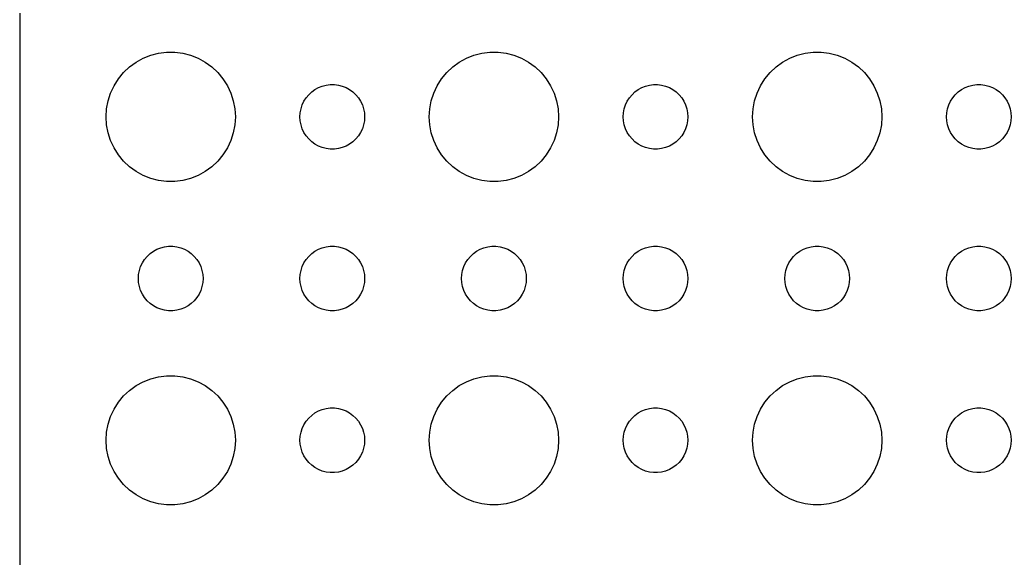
# Model space of a CAD drawing. Header units: metres. Extents: x -104 to 104, y -104 to 104.
# Drawn here: x -104.5 to -58.5, y -27.97 to -3 of the extents above; entities that cross this region are included whole.
import ezdxf

# ---------------------------------------------------------------- set-up
doc = ezdxf.new("R2010")
doc.units = ezdxf.units.M

msp = doc.modelspace()

# ---------------------------------------------------------------- linework, layer by layer
for p, q in [((-104.5, 99.5), (-104.5, -99.5)), ((-98.427, -4.64682), (-98.0621, -4.55313)), ((-98.0621, -4.55313), (-97.6884, -4.50591)), ((-97.6884, -4.50591), (-97.3116, -4.50591)), ((-97.3116, -4.50591), (-96.9379, -4.55313)), ((-96.9379, -4.55313), (-96.573, -4.64682)), ((-83.427, -4.64682), (-83.0621, -4.55313)), ((-83.0621, -4.55313), (-82.6884, -4.50591)), ((-82.6884, -4.50591), (-82.3116, -4.50591)), ((-82.3116, -4.50591), (-81.9379, -4.55313)), ((-81.9379, -4.55313), (-81.573, -4.64682)), ((-68.427, -4.64682), (-68.0621, -4.55313)), ((-68.0621, -4.55313), (-67.6884, -4.50591)), ((-67.6884, -4.50591), (-67.3116, -4.50591)), ((-67.3116, -4.50591), (-66.9379, -4.55313)), ((-66.9379, -4.55313), (-66.573, -4.64682)), ((-99.4123, -5.18845), (-99.1075, -4.96701)), ((-99.1075, -4.96701), (-98.7773, -4.78551)), ((-98.7773, -4.78551), (-98.427, -4.64682)), ((-96.573, -4.64682), (-96.2227, -4.78551)), ((-96.2227, -4.78551), (-95.8925, -4.96701)), ((-95.8925, -4.96701), (-95.5877, -5.18845)), ((-84.4123, -5.18845), (-84.1075, -4.96701)), ((-84.1075, -4.96701), (-83.7773, -4.78551)), ((-83.7773, -4.78551), (-83.427, -4.64682)), ((-81.573, -4.64682), (-81.2227, -4.78551)), ((-81.2227, -4.78551), (-80.8925, -4.96701)), ((-80.8925, -4.96701), (-80.5877, -5.18845)), ((-69.4123, -5.18845), (-69.1075, -4.96701)), ((-69.1075, -4.96701), (-68.7773, -4.78551)), ((-68.7773, -4.78551), (-68.427, -4.64682)), ((-66.573, -4.64682), (-66.2227, -4.78551)), ((-66.2227, -4.78551), (-65.8925, -4.96701)), ((-65.8925, -4.96701), (-65.5877, -5.18845)), ((-99.927, -5.73663), (-99.6869, -5.44635)), ((-99.6869, -5.44635), (-99.4123, -5.18845)), ((-95.5877, -5.18845), (-95.3131, -5.44635)), ((-95.3131, -5.44635), (-95.073, -5.73663)), ((-84.927, -5.73663), (-84.6869, -5.44635)), ((-84.6869, -5.44635), (-84.4123, -5.18845)), ((-80.5877, -5.18845), (-80.3131, -5.44635)), ((-80.3131, -5.44635), (-80.073, -5.73663)), ((-69.927, -5.73663), (-69.6869, -5.44635)), ((-69.6869, -5.44635), (-69.4123, -5.18845)), ((-65.5877, -5.18845), (-65.3131, -5.44635)), ((-65.3131, -5.44635), (-65.073, -5.73663)), ((-100.129, -6.05473), (-99.927, -5.73663)), ((-95.073, -5.73663), (-94.8711, -6.05473)), ((-85.1289, -6.05473), (-84.927, -5.73663)), ((-80.073, -5.73663), (-79.8711, -6.05473)), ((-70.1289, -6.05473), (-69.927, -5.73663)), ((-65.073, -5.73663), (-64.8711, -6.05473)), ((-100.406, -6.75392), (-100.289, -6.39561)), ((-100.289, -6.39561), (-100.129, -6.05473)), ((-94.8711, -6.05473), (-94.7107, -6.39561)), ((-94.7107, -6.39561), (-94.5943, -6.75392)), ((-91.0934, -6.47318), (-90.9561, -6.34422)), ((-90.9561, -6.34422), (-90.8037, -6.23351)), ((-90.8037, -6.23351), (-90.6387, -6.14275)), ((-90.6387, -6.14275), (-90.4635, -6.07341)), ((-90.4635, -6.07341), (-90.2811, -6.02657)), ((-90.2811, -6.02657), (-90.0942, -6.00294)), ((-90.0942, -6.00294), (-89.9058, -6.00294)), ((-89.9058, -6.00294), (-89.7189, -6.02657)), ((-89.7189, -6.02657), (-89.5365, -6.07341)), ((-89.5365, -6.07341), (-89.3613, -6.14275)), ((-89.3613, -6.14275), (-89.1963, -6.23351)), ((-89.1963, -6.23351), (-89.0439, -6.34422)), ((-89.0439, -6.34422), (-88.9065, -6.47318)), ((-85.4057, -6.75392), (-85.2893, -6.39561)), ((-85.2893, -6.39561), (-85.1289, -6.05473)), ((-79.8711, -6.05473), (-79.7107, -6.39561)), ((-79.7107, -6.39561), (-79.5943, -6.75392)), ((-76.0934, -6.47318), (-75.9561, -6.34422)), ((-75.9561, -6.34422), (-75.8037, -6.23351)), ((-75.8037, -6.23351), (-75.6387, -6.14275)), ((-75.6387, -6.14275), (-75.4635, -6.07341)), ((-75.4635, -6.07341), (-75.2811, -6.02657)), ((-75.2811, -6.02657), (-75.0942, -6.00294)), ((-75.0942, -6.00294), (-74.9058, -6.00294)), ((-74.9058, -6.00294), (-74.7189, -6.02657)), ((-74.7189, -6.02657), (-74.5365, -6.07341)), ((-74.5365, -6.07341), (-74.3613, -6.14275)), ((-74.3613, -6.14275), (-74.1963, -6.23351)), ((-74.1963, -6.23351), (-74.0439, -6.34422)), ((-74.0439, -6.34422), (-73.9065, -6.47318)), ((-70.4057, -6.75392), (-70.2893, -6.39561)), ((-70.2893, -6.39561), (-70.1289, -6.05473)), ((-64.8711, -6.05473), (-64.7107, -6.39561)), ((-64.7107, -6.39561), (-64.5943, -6.75392)), ((-61.0934, -6.47318), (-60.9561, -6.34422)), ((-60.9561, -6.34422), (-60.8037, -6.23351)), ((-60.8037, -6.23351), (-60.6387, -6.14275)), ((-60.6387, -6.14275), (-60.4635, -6.07341)), ((-60.4635, -6.07341), (-60.2811, -6.02657)), ((-60.2811, -6.02657), (-60.0942, -6.00294)), ((-60.0942, -6.00294), (-59.9058, -6.00294)), ((-59.9058, -6.00294), (-59.7189, -6.02657)), ((-59.7189, -6.02657), (-59.5365, -6.07341)), ((-59.5365, -6.07341), (-59.3613, -6.14275)), ((-59.3613, -6.14275), (-59.1963, -6.23351)), ((-59.1963, -6.23351), (-59.0439, -6.34422)), ((-59.0439, -6.34422), (-58.9065, -6.47318)), ((-100.476, -7.12399), (-100.406, -6.75392)), ((-94.5943, -6.75392), (-94.5237, -7.12399)), ((-91.3947, -6.9478), (-91.3145, -6.77736)), ((-91.3145, -6.77736), (-91.2135, -6.61832)), ((-91.2135, -6.61832), (-91.0934, -6.47318)), ((-88.9065, -6.47318), (-88.7865, -6.61832)), ((-88.7865, -6.61832), (-88.6855, -6.77736)), ((-88.6855, -6.77736), (-88.6053, -6.9478)), ((-85.4763, -7.12399), (-85.4057, -6.75392)), ((-79.5943, -6.75392), (-79.5237, -7.12399)), ((-76.3947, -6.9478), (-76.3145, -6.77736)), ((-76.3145, -6.77736), (-76.2135, -6.61832)), ((-76.2135, -6.61832), (-76.0934, -6.47318)), ((-73.9065, -6.47318), (-73.7865, -6.61832)), ((-73.7865, -6.61832), (-73.6855, -6.77736)), ((-73.6855, -6.77736), (-73.6053, -6.9478)), ((-70.4763, -7.12399), (-70.4057, -6.75392)), ((-64.5943, -6.75392), (-64.5237, -7.12399)), ((-61.3947, -6.9478), (-61.3145, -6.77736)), ((-61.3145, -6.77736), (-61.2135, -6.61832)), ((-61.2135, -6.61832), (-61.0934, -6.47318)), ((-58.9065, -6.47318), (-58.7865, -6.61832)), ((-58.7865, -6.61832), (-58.6855, -6.77736)), ((-58.6855, -6.77736), (-58.6053, -6.9478)), ((-100.5, -7.5), (-100.476, -7.12399)), ((-94.5237, -7.12399), (-94.5, -7.5)), ((-91.5, -7.5), (-91.4882, -7.312)), ((-91.4882, -7.312), (-91.4529, -7.12695)), ((-91.4529, -7.12695), (-91.3947, -6.9478)), ((-88.6053, -6.9478), (-88.5471, -7.12695)), ((-88.5471, -7.12695), (-88.5118, -7.312)), ((-88.5118, -7.312), (-88.5, -7.5)), ((-85.5, -7.5), (-85.4763, -7.12399)), ((-79.5237, -7.12399), (-79.5, -7.5)), ((-76.5, -7.5), (-76.4882, -7.312)), ((-76.4882, -7.312), (-76.4529, -7.12695)), ((-76.4529, -7.12695), (-76.3947, -6.9478)), ((-73.6053, -6.9478), (-73.5471, -7.12695)), ((-73.5471, -7.12695), (-73.5118, -7.312)), ((-73.5118, -7.312), (-73.5, -7.5)), ((-70.5, -7.5), (-70.4763, -7.12399)), ((-64.5237, -7.12399), (-64.5, -7.5)), ((-61.5, -7.5), (-61.4882, -7.312)), ((-61.4882, -7.312), (-61.4529, -7.12695)), ((-61.4529, -7.12695), (-61.3947, -6.9478)), ((-58.6053, -6.9478), (-58.5471, -7.12695)), ((-58.5471, -7.12695), (-58.5118, -7.312)), ((-58.5118, -7.312), (-58.5, -7.5)), ((-100.476, -7.87599), (-100.5, -7.5)), ((-94.5, -7.5), (-94.5237, -7.87599)), ((-91.4882, -7.68799), (-91.5, -7.5)), ((-91.4529, -7.87303), (-91.4882, -7.68799)), ((-88.5118, -7.68799), (-88.5471, -7.87303)), ((-88.5, -7.5), (-88.5118, -7.68799)), ((-85.4763, -7.87599), (-85.5, -7.5)), ((-79.5, -7.5), (-79.5237, -7.87599)), ((-76.4882, -7.68799), (-76.5, -7.5)), ((-76.4529, -7.87303), (-76.4882, -7.68799)), ((-73.5118, -7.68799), (-73.5471, -7.87303)), ((-73.5, -7.5), (-73.5118, -7.68799)), ((-70.4763, -7.87599), (-70.5, -7.5)), ((-64.5, -7.5), (-64.5237, -7.87599)), ((-61.4882, -7.68799), (-61.5, -7.5)), ((-61.4529, -7.87303), (-61.4882, -7.68799)), ((-58.5118, -7.68799), (-58.5471, -7.87303)), ((-58.5, -7.5), (-58.5118, -7.68799)), ((-100.406, -8.24606), (-100.476, -7.87599)), ((-100.289, -8.60437), (-100.406, -8.24606)), ((-94.5943, -8.24606), (-94.7107, -8.60437)), ((-94.5237, -7.87599), (-94.5943, -8.24606)), ((-91.3947, -8.05219), (-91.4529, -7.87303)), ((-91.3145, -8.22263), (-91.3947, -8.05219)), ((-91.2135, -8.38167), (-91.3145, -8.22263)), ((-88.6855, -8.22263), (-88.7865, -8.38167)), ((-88.6053, -8.05219), (-88.6855, -8.22263)), ((-88.5471, -7.87303), (-88.6053, -8.05219)), ((-85.4057, -8.24606), (-85.4763, -7.87599)), ((-85.2893, -8.60437), (-85.4057, -8.24606)), ((-79.5943, -8.24606), (-79.7107, -8.60437)), ((-79.5237, -7.87599), (-79.5943, -8.24606)), ((-76.3947, -8.05219), (-76.4529, -7.87303)), ((-76.3145, -8.22263), (-76.3947, -8.05219)), ((-76.2135, -8.38167), (-76.3145, -8.22263)), ((-73.6855, -8.22263), (-73.7865, -8.38167)), ((-73.6053, -8.05219), (-73.6855, -8.22263)), ((-73.5471, -7.87303), (-73.6053, -8.05219)), ((-70.4057, -8.24606), (-70.4763, -7.87599)), ((-70.2893, -8.60437), (-70.4057, -8.24606)), ((-64.5943, -8.24606), (-64.7107, -8.60437)), ((-64.5237, -7.87599), (-64.5943, -8.24606)), ((-61.3947, -8.05219), (-61.4529, -7.87303)), ((-61.3145, -8.22263), (-61.3947, -8.05219)), ((-61.2135, -8.38167), (-61.3145, -8.22263)), ((-58.6855, -8.22263), (-58.7865, -8.38167)), ((-58.6053, -8.05219), (-58.6855, -8.22263)), ((-58.5471, -7.87303), (-58.6053, -8.05219)), ((-100.129, -8.94525), (-100.289, -8.60437)), ((-94.7107, -8.60437), (-94.8711, -8.94525)), ((-91.0934, -8.52681), (-91.2135, -8.38167)), ((-90.9561, -8.65576), (-91.0934, -8.52681)), ((-90.8037, -8.76648), (-90.9561, -8.65576)), ((-89.0439, -8.65576), (-89.1963, -8.76648)), ((-88.9065, -8.52681), (-89.0439, -8.65576)), ((-88.7865, -8.38167), (-88.9065, -8.52681)), ((-85.1289, -8.94525), (-85.2893, -8.60437)), ((-79.7107, -8.60437), (-79.8711, -8.94525)), ((-76.0934, -8.52681), (-76.2135, -8.38167)), ((-75.9561, -8.65576), (-76.0934, -8.52681)), ((-75.8037, -8.76648), (-75.9561, -8.65576)), ((-74.0439, -8.65576), (-74.1963, -8.76648)), ((-73.9065, -8.52681), (-74.0439, -8.65576)), ((-73.7865, -8.38167), (-73.9065, -8.52681)), ((-70.1289, -8.94525), (-70.2893, -8.60437)), ((-64.7107, -8.60437), (-64.8711, -8.94525)), ((-61.0934, -8.52681), (-61.2135, -8.38167)), ((-60.9561, -8.65576), (-61.0934, -8.52681)), ((-60.8037, -8.76648), (-60.9561, -8.65576)), ((-59.0439, -8.65576), (-59.1963, -8.76648)), ((-58.9065, -8.52681), (-59.0439, -8.65576)), ((-58.7865, -8.38167), (-58.9065, -8.52681)), ((-99.927, -9.26335), (-100.129, -8.94525)), ((-94.8711, -8.94525), (-95.073, -9.26335)), ((-90.6387, -8.85724), (-90.8037, -8.76648)), ((-90.4635, -8.92657), (-90.6387, -8.85724)), ((-90.2811, -8.97342), (-90.4635, -8.92657)), ((-90.0942, -8.99704), (-90.2811, -8.97342)), ((-89.9058, -8.99704), (-90.0942, -8.99704)), ((-89.7189, -8.97342), (-89.9058, -8.99704)), ((-89.5365, -8.92657), (-89.7189, -8.97342)), ((-89.3613, -8.85724), (-89.5365, -8.92657)), ((-89.1963, -8.76648), (-89.3613, -8.85724)), ((-84.927, -9.26335), (-85.1289, -8.94525)), ((-79.8711, -8.94525), (-80.073, -9.26335)), ((-75.6387, -8.85724), (-75.8037, -8.76648)), ((-75.4635, -8.92657), (-75.6387, -8.85724)), ((-75.2811, -8.97342), (-75.4635, -8.92657)), ((-75.0942, -8.99704), (-75.2811, -8.97342)), ((-74.9058, -8.99704), (-75.0942, -8.99704)), ((-74.7189, -8.97342), (-74.9058, -8.99704)), ((-74.5365, -8.92657), (-74.7189, -8.97342)), ((-74.3613, -8.85724), (-74.5365, -8.92657)), ((-74.1963, -8.76648), (-74.3613, -8.85724)), ((-69.927, -9.26335), (-70.1289, -8.94525)), ((-64.8711, -8.94525), (-65.073, -9.26335)), ((-60.6387, -8.85724), (-60.8037, -8.76648)), ((-60.4635, -8.92657), (-60.6387, -8.85724)), ((-60.2811, -8.97342), (-60.4635, -8.92657)), ((-60.0942, -8.99704), (-60.2811, -8.97342)), ((-59.9058, -8.99704), (-60.0942, -8.99704)), ((-59.7189, -8.97342), (-59.9058, -8.99704)), ((-59.5365, -8.92657), (-59.7189, -8.97342)), ((-59.3613, -8.85724), (-59.5365, -8.92657)), ((-59.1963, -8.76648), (-59.3613, -8.85724)), ((-99.6869, -9.55363), (-99.927, -9.26335)), ((-99.4123, -9.81154), (-99.6869, -9.55363)), ((-95.3131, -9.55363), (-95.5877, -9.81154)), ((-95.073, -9.26335), (-95.3131, -9.55363)), ((-84.6869, -9.55363), (-84.927, -9.26335)), ((-84.4123, -9.81154), (-84.6869, -9.55363)), ((-80.3131, -9.55363), (-80.5877, -9.81154)), ((-80.073, -9.26335), (-80.3131, -9.55363)), ((-69.6869, -9.55363), (-69.927, -9.26335)), ((-69.4123, -9.81154), (-69.6869, -9.55363)), ((-65.3131, -9.55363), (-65.5877, -9.81154)), ((-65.073, -9.26335), (-65.3131, -9.55363)), ((-99.1075, -10.033), (-99.4123, -9.81154)), ((-98.7773, -10.2145), (-99.1075, -10.033)), ((-95.8925, -10.033), (-96.2227, -10.2145)), ((-95.5877, -9.81154), (-95.8925, -10.033)), ((-84.1075, -10.033), (-84.4123, -9.81154)), ((-83.7773, -10.2145), (-84.1075, -10.033)), ((-80.8925, -10.033), (-81.2227, -10.2145)), ((-80.5877, -9.81154), (-80.8925, -10.033)), ((-69.1075, -10.033), (-69.4123, -9.81154)), ((-68.7773, -10.2145), (-69.1075, -10.033)), ((-65.8925, -10.033), (-66.2227, -10.2145)), ((-65.5877, -9.81154), (-65.8925, -10.033)), ((-98.427, -10.3532), (-98.7773, -10.2145)), ((-98.0621, -10.4469), (-98.427, -10.3532)), ((-97.6884, -10.4941), (-98.0621, -10.4469)), ((-97.3116, -10.4941), (-97.6884, -10.4941)), ((-96.9379, -10.4469), (-97.3116, -10.4941)), ((-96.573, -10.3532), (-96.9379, -10.4469)), ((-96.2227, -10.2145), (-96.573, -10.3532)), ((-83.427, -10.3532), (-83.7773, -10.2145)), ((-83.0621, -10.4469), (-83.427, -10.3532)), ((-82.6884, -10.4941), (-83.0621, -10.4469)), ((-82.3116, -10.4941), (-82.6884, -10.4941)), ((-81.9379, -10.4469), (-82.3116, -10.4941)), ((-81.573, -10.3532), (-81.9379, -10.4469)), ((-81.2227, -10.2145), (-81.573, -10.3532)), ((-68.427, -10.3532), (-68.7773, -10.2145)), ((-68.0621, -10.4469), (-68.427, -10.3532)), ((-67.6884, -10.4941), (-68.0621, -10.4469)), ((-67.3116, -10.4941), (-67.6884, -10.4941)), ((-66.9379, -10.4469), (-67.3116, -10.4941)), ((-66.573, -10.3532), (-66.9379, -10.4469)), ((-66.2227, -10.2145), (-66.573, -10.3532)), ((-98.4561, -13.8442), (-98.3037, -13.7335)), ((-98.3037, -13.7335), (-98.1387, -13.6427)), ((-98.1387, -13.6427), (-97.9635, -13.5734)), ((-97.9635, -13.5734), (-97.7811, -13.5266)), ((-97.7811, -13.5266), (-97.5942, -13.5029)), ((-97.5942, -13.5029), (-97.4058, -13.5029)), ((-97.4058, -13.5029), (-97.2189, -13.5266)), ((-97.2189, -13.5266), (-97.0365, -13.5734)), ((-97.0365, -13.5734), (-96.8613, -13.6427)), ((-96.8613, -13.6427), (-96.6963, -13.7335)), ((-96.6963, -13.7335), (-96.5439, -13.8442)), ((-90.9561, -13.8442), (-90.8037, -13.7335)), ((-90.8037, -13.7335), (-90.6387, -13.6427)), ((-90.6387, -13.6427), (-90.4635, -13.5734)), ((-90.4635, -13.5734), (-90.2811, -13.5266)), ((-90.2811, -13.5266), (-90.0942, -13.5029)), ((-90.0942, -13.5029), (-89.9058, -13.5029)), ((-89.9058, -13.5029), (-89.7189, -13.5266)), ((-89.7189, -13.5266), (-89.5365, -13.5734)), ((-89.5365, -13.5734), (-89.3613, -13.6427)), ((-89.3613, -13.6427), (-89.1963, -13.7335)), ((-89.1963, -13.7335), (-89.0439, -13.8442)), ((-83.4561, -13.8442), (-83.3037, -13.7335)), ((-83.3037, -13.7335), (-83.1387, -13.6427)), ((-83.1387, -13.6427), (-82.9635, -13.5734)), ((-82.9635, -13.5734), (-82.7811, -13.5266)), ((-82.7811, -13.5266), (-82.5942, -13.5029)), ((-82.5942, -13.5029), (-82.4058, -13.5029)), ((-82.4058, -13.5029), (-82.2189, -13.5266)), ((-82.2189, -13.5266), (-82.0365, -13.5734)), ((-82.0365, -13.5734), (-81.8613, -13.6427)), ((-81.8613, -13.6427), (-81.6963, -13.7335)), ((-81.6963, -13.7335), (-81.5439, -13.8442)), ((-75.9561, -13.8442), (-75.8037, -13.7335)), ((-75.8037, -13.7335), (-75.6387, -13.6427)), ((-75.6387, -13.6427), (-75.4635, -13.5734)), ((-75.4635, -13.5734), (-75.2811, -13.5266)), ((-75.2811, -13.5266), (-75.0942, -13.5029)), ((-75.0942, -13.5029), (-74.9058, -13.5029)), ((-74.9058, -13.5029), (-74.7189, -13.5266)), ((-74.7189, -13.5266), (-74.5365, -13.5734)), ((-74.5365, -13.5734), (-74.3613, -13.6427)), ((-74.3613, -13.6427), (-74.1963, -13.7335)), ((-74.1963, -13.7335), (-74.0439, -13.8442)), ((-68.4561, -13.8442), (-68.3037, -13.7335)), ((-68.3037, -13.7335), (-68.1387, -13.6427)), ((-68.1387, -13.6427), (-67.9635, -13.5734)), ((-67.9635, -13.5734), (-67.7811, -13.5266)), ((-67.7811, -13.5266), (-67.5942, -13.5029)), ((-67.5942, -13.5029), (-67.4058, -13.5029)), ((-67.4058, -13.5029), (-67.2189, -13.5266)), ((-67.2189, -13.5266), (-67.0365, -13.5734)), ((-67.0365, -13.5734), (-66.8613, -13.6427)), ((-66.8613, -13.6427), (-66.6963, -13.7335)), ((-66.6963, -13.7335), (-66.5439, -13.8442)), ((-60.9561, -13.8442), (-60.8037, -13.7335)), ((-60.8037, -13.7335), (-60.6387, -13.6427)), ((-60.6387, -13.6427), (-60.4635, -13.5734)), ((-60.4635, -13.5734), (-60.2811, -13.5266)), ((-60.2811, -13.5266), (-60.0942, -13.5029)), ((-60.0942, -13.5029), (-59.9058, -13.5029)), ((-59.9058, -13.5029), (-59.7189, -13.5266)), ((-59.7189, -13.5266), (-59.5365, -13.5734)), ((-59.5365, -13.5734), (-59.3613, -13.6427)), ((-59.3613, -13.6427), (-59.1963, -13.7335)), ((-59.1963, -13.7335), (-59.0439, -13.8442)), ((-98.8145, -14.2774), (-98.7135, -14.1183)), ((-98.7135, -14.1183), (-98.5934, -13.9732)), ((-98.5934, -13.9732), (-98.4561, -13.8442)), ((-96.5439, -13.8442), (-96.4065, -13.9732)), ((-96.4065, -13.9732), (-96.2865, -14.1183)), ((-96.2865, -14.1183), (-96.1855, -14.2774)), ((-91.3145, -14.2774), (-91.2135, -14.1183)), ((-91.2135, -14.1183), (-91.0934, -13.9732)), ((-91.0934, -13.9732), (-90.9561, -13.8442)), ((-89.0439, -13.8442), (-88.9065, -13.9732)), ((-88.9065, -13.9732), (-88.7865, -14.1183)), ((-88.7865, -14.1183), (-88.6855, -14.2774)), ((-83.8145, -14.2774), (-83.7135, -14.1183)), ((-83.7135, -14.1183), (-83.5934, -13.9732)), ((-83.5934, -13.9732), (-83.4561, -13.8442)), ((-81.5439, -13.8442), (-81.4065, -13.9732)), ((-81.4065, -13.9732), (-81.2865, -14.1183)), ((-81.2865, -14.1183), (-81.1855, -14.2774)), ((-76.3145, -14.2774), (-76.2135, -14.1183)), ((-76.2135, -14.1183), (-76.0934, -13.9732)), ((-76.0934, -13.9732), (-75.9561, -13.8442)), ((-74.0439, -13.8442), (-73.9065, -13.9732)), ((-73.9065, -13.9732), (-73.7865, -14.1183)), ((-73.7865, -14.1183), (-73.6855, -14.2774)), ((-68.8145, -14.2774), (-68.7135, -14.1183)), ((-68.7135, -14.1183), (-68.5934, -13.9732)), ((-68.5934, -13.9732), (-68.4561, -13.8442)), ((-66.5439, -13.8442), (-66.4065, -13.9732)), ((-66.4065, -13.9732), (-66.2865, -14.1183)), ((-66.2865, -14.1183), (-66.1855, -14.2774)), ((-61.3145, -14.2774), (-61.2135, -14.1183)), ((-61.2135, -14.1183), (-61.0934, -13.9732)), ((-61.0934, -13.9732), (-60.9561, -13.8442)), ((-59.0439, -13.8442), (-58.9065, -13.9732)), ((-58.9065, -13.9732), (-58.7865, -14.1183)), ((-58.7865, -14.1183), (-58.6855, -14.2774)), ((-98.9882, -14.812), (-98.9529, -14.627)), ((-98.9529, -14.627), (-98.8947, -14.4478)), ((-98.8947, -14.4478), (-98.8145, -14.2774)), ((-96.1855, -14.2774), (-96.1053, -14.4478)), ((-96.1053, -14.4478), (-96.0471, -14.627)), ((-96.0471, -14.627), (-96.0118, -14.812)), ((-91.4882, -14.812), (-91.4529, -14.627)), ((-91.4529, -14.627), (-91.3947, -14.4478)), ((-91.3947, -14.4478), (-91.3145, -14.2774)), ((-88.6855, -14.2774), (-88.6053, -14.4478)), ((-88.6053, -14.4478), (-88.5471, -14.627)), ((-88.5471, -14.627), (-88.5118, -14.812)), ((-83.9882, -14.812), (-83.9529, -14.627)), ((-83.9529, -14.627), (-83.8947, -14.4478)), ((-83.8947, -14.4478), (-83.8145, -14.2774)), ((-81.1855, -14.2774), (-81.1053, -14.4478)), ((-81.1053, -14.4478), (-81.0471, -14.627)), ((-81.0471, -14.627), (-81.0118, -14.812)), ((-76.4882, -14.812), (-76.4529, -14.627)), ((-76.4529, -14.627), (-76.3947, -14.4478)), ((-76.3947, -14.4478), (-76.3145, -14.2774)), ((-73.6855, -14.2774), (-73.6053, -14.4478)), ((-73.6053, -14.4478), (-73.5471, -14.627)), ((-73.5471, -14.627), (-73.5118, -14.812)), ((-68.9882, -14.812), (-68.9529, -14.627)), ((-68.9529, -14.627), (-68.8947, -14.4478)), ((-68.8947, -14.4478), (-68.8145, -14.2774)), ((-66.1855, -14.2774), (-66.1053, -14.4478)), ((-66.1053, -14.4478), (-66.0471, -14.627)), ((-66.0471, -14.627), (-66.0118, -14.812)), ((-61.4882, -14.812), (-61.4529, -14.627)), ((-61.4529, -14.627), (-61.3947, -14.4478)), ((-61.3947, -14.4478), (-61.3145, -14.2774)), ((-58.6855, -14.2774), (-58.6053, -14.4478)), ((-58.6053, -14.4478), (-58.5471, -14.627)), ((-58.5471, -14.627), (-58.5118, -14.812)), ((-99, -15), (-98.9882, -14.812)), ((-98.9882, -15.188), (-99, -15)), ((-96.0118, -14.812), (-96, -15)), ((-96, -15), (-96.0118, -15.188)), ((-91.5, -15), (-91.4882, -14.812)), ((-91.4882, -15.188), (-91.5, -15)), ((-88.5118, -14.812), (-88.5, -15)), ((-88.5, -15), (-88.5118, -15.188)), ((-84, -15), (-83.9882, -14.812)), ((-83.9882, -15.188), (-84, -15)), ((-81.0118, -14.812), (-81, -15)), ((-81, -15), (-81.0118, -15.188)), ((-76.5, -15), (-76.4882, -14.812)), ((-76.4882, -15.188), (-76.5, -15)), ((-73.5118, -14.812), (-73.5, -15)), ((-73.5, -15), (-73.5118, -15.188)), ((-69, -15), (-68.9882, -14.812)), ((-68.9882, -15.188), (-69, -15)), ((-66.0118, -14.812), (-66, -15)), ((-66, -15), (-66.0118, -15.188)), ((-61.5, -15), (-61.4882, -14.812)), ((-61.4882, -15.188), (-61.5, -15)), ((-58.5118, -14.812), (-58.5, -15)), ((-58.5, -15), (-58.5118, -15.188)), ((-98.9529, -15.373), (-98.9882, -15.188)), ((-98.8947, -15.5522), (-98.9529, -15.373)), ((-98.8145, -15.7226), (-98.8947, -15.5522)), ((-96.1053, -15.5522), (-96.1855, -15.7226)), ((-96.0471, -15.373), (-96.1053, -15.5522)), ((-96.0118, -15.188), (-96.0471, -15.373)), ((-91.4529, -15.373), (-91.4882, -15.188)), ((-91.3947, -15.5522), (-91.4529, -15.373)), ((-91.3145, -15.7226), (-91.3947, -15.5522)), ((-88.6053, -15.5522), (-88.6855, -15.7226)), ((-88.5471, -15.373), (-88.6053, -15.5522)), ((-88.5118, -15.188), (-88.5471, -15.373)), ((-83.9529, -15.373), (-83.9882, -15.188)), ((-83.8947, -15.5522), (-83.9529, -15.373)), ((-83.8145, -15.7226), (-83.8947, -15.5522)), ((-81.1053, -15.5522), (-81.1855, -15.7226)), ((-81.0471, -15.373), (-81.1053, -15.5522)), ((-81.0118, -15.188), (-81.0471, -15.373)), ((-76.4529, -15.373), (-76.4882, -15.188)), ((-76.3947, -15.5522), (-76.4529, -15.373)), ((-76.3145, -15.7226), (-76.3947, -15.5522)), ((-73.6053, -15.5522), (-73.6855, -15.7226)), ((-73.5471, -15.373), (-73.6053, -15.5522)), ((-73.5118, -15.188), (-73.5471, -15.373)), ((-68.9529, -15.373), (-68.9882, -15.188)), ((-68.8947, -15.5522), (-68.9529, -15.373)), ((-68.8145, -15.7226), (-68.8947, -15.5522)), ((-66.1053, -15.5522), (-66.1855, -15.7226)), ((-66.0471, -15.373), (-66.1053, -15.5522)), ((-66.0118, -15.188), (-66.0471, -15.373)), ((-61.4529, -15.373), (-61.4882, -15.188)), ((-61.3947, -15.5522), (-61.4529, -15.373)), ((-61.3145, -15.7226), (-61.3947, -15.5522)), ((-58.6053, -15.5522), (-58.6855, -15.7226)), ((-58.5471, -15.373), (-58.6053, -15.5522)), ((-58.5118, -15.188), (-58.5471, -15.373)), ((-98.7135, -15.8817), (-98.8145, -15.7226)), ((-98.5934, -16.0268), (-98.7135, -15.8817)), ((-98.4561, -16.1558), (-98.5934, -16.0268)), ((-96.4065, -16.0268), (-96.5439, -16.1558)), ((-96.2865, -15.8817), (-96.4065, -16.0268)), ((-96.1855, -15.7226), (-96.2865, -15.8817)), ((-91.2135, -15.8817), (-91.3145, -15.7226)), ((-91.0934, -16.0268), (-91.2135, -15.8817)), ((-90.9561, -16.1558), (-91.0934, -16.0268)), ((-88.9065, -16.0268), (-89.0439, -16.1558)), ((-88.7865, -15.8817), (-88.9065, -16.0268)), ((-88.6855, -15.7226), (-88.7865, -15.8817)), ((-83.7135, -15.8817), (-83.8145, -15.7226)), ((-83.5934, -16.0268), (-83.7135, -15.8817)), ((-83.4561, -16.1558), (-83.5934, -16.0268)), ((-81.4065, -16.0268), (-81.5439, -16.1558)), ((-81.2865, -15.8817), (-81.4065, -16.0268)), ((-81.1855, -15.7226), (-81.2865, -15.8817)), ((-76.2135, -15.8817), (-76.3145, -15.7226)), ((-76.0934, -16.0268), (-76.2135, -15.8817)), ((-75.9561, -16.1558), (-76.0934, -16.0268)), ((-73.9065, -16.0268), (-74.0439, -16.1558)), ((-73.7865, -15.8817), (-73.9065, -16.0268)), ((-73.6855, -15.7226), (-73.7865, -15.8817)), ((-68.7135, -15.8817), (-68.8145, -15.7226)), ((-68.5934, -16.0268), (-68.7135, -15.8817)), ((-68.4561, -16.1558), (-68.5934, -16.0268)), ((-66.4065, -16.0268), (-66.5439, -16.1558)), ((-66.2865, -15.8817), (-66.4065, -16.0268)), ((-66.1855, -15.7226), (-66.2865, -15.8817)), ((-61.2135, -15.8817), (-61.3145, -15.7226)), ((-61.0934, -16.0268), (-61.2135, -15.8817)), ((-60.9561, -16.1558), (-61.0934, -16.0268)), ((-58.9065, -16.0268), (-59.0439, -16.1558)), ((-58.7865, -15.8817), (-58.9065, -16.0268)), ((-58.6855, -15.7226), (-58.7865, -15.8817)), ((-98.3037, -16.2665), (-98.4561, -16.1558)), ((-98.1387, -16.3572), (-98.3037, -16.2665)), ((-97.9635, -16.4266), (-98.1387, -16.3572)), ((-97.7811, -16.4734), (-97.9635, -16.4266)), ((-97.5942, -16.497), (-97.7811, -16.4734)), ((-97.4058, -16.497), (-97.5942, -16.497)), ((-97.2189, -16.4734), (-97.4058, -16.497)), ((-97.0365, -16.4266), (-97.2189, -16.4734)), ((-96.8613, -16.3572), (-97.0365, -16.4266)), ((-96.6963, -16.2665), (-96.8613, -16.3572)), ((-96.5439, -16.1558), (-96.6963, -16.2665)), ((-90.8037, -16.2665), (-90.9561, -16.1558)), ((-90.6387, -16.3572), (-90.8037, -16.2665)), ((-90.4635, -16.4266), (-90.6387, -16.3572)), ((-90.2811, -16.4734), (-90.4635, -16.4266)), ((-90.0942, -16.497), (-90.2811, -16.4734)), ((-89.9058, -16.497), (-90.0942, -16.497)), ((-89.7189, -16.4734), (-89.9058, -16.497)), ((-89.5365, -16.4266), (-89.7189, -16.4734)), ((-89.3613, -16.3572), (-89.5365, -16.4266)), ((-89.1963, -16.2665), (-89.3613, -16.3572)), ((-89.0439, -16.1558), (-89.1963, -16.2665)), ((-83.3037, -16.2665), (-83.4561, -16.1558)), ((-83.1387, -16.3572), (-83.3037, -16.2665)), ((-82.9635, -16.4266), (-83.1387, -16.3572)), ((-82.7811, -16.4734), (-82.9635, -16.4266)), ((-82.5942, -16.497), (-82.7811, -16.4734)), ((-82.4058, -16.497), (-82.5942, -16.497)), ((-82.2189, -16.4734), (-82.4058, -16.497)), ((-82.0365, -16.4266), (-82.2189, -16.4734)), ((-81.8613, -16.3572), (-82.0365, -16.4266)), ((-81.6963, -16.2665), (-81.8613, -16.3572)), ((-81.5439, -16.1558), (-81.6963, -16.2665)), ((-75.8037, -16.2665), (-75.9561, -16.1558)), ((-75.6387, -16.3572), (-75.8037, -16.2665)), ((-75.4635, -16.4266), (-75.6387, -16.3572)), ((-75.2811, -16.4734), (-75.4635, -16.4266)), ((-75.0942, -16.497), (-75.2811, -16.4734)), ((-74.9058, -16.497), (-75.0942, -16.497)), ((-74.7189, -16.4734), (-74.9058, -16.497)), ((-74.5365, -16.4266), (-74.7189, -16.4734)), ((-74.3613, -16.3572), (-74.5365, -16.4266)), ((-74.1963, -16.2665), (-74.3613, -16.3572)), ((-74.0439, -16.1558), (-74.1963, -16.2665)), ((-68.3037, -16.2665), (-68.4561, -16.1558)), ((-68.1387, -16.3572), (-68.3037, -16.2665)), ((-67.9635, -16.4266), (-68.1387, -16.3572)), ((-67.7811, -16.4734), (-67.9635, -16.4266)), ((-67.5942, -16.497), (-67.7811, -16.4734)), ((-67.4058, -16.497), (-67.5942, -16.497)), ((-67.2189, -16.4734), (-67.4058, -16.497)), ((-67.0365, -16.4266), (-67.2189, -16.4734)), ((-66.8613, -16.3572), (-67.0365, -16.4266)), ((-66.6963, -16.2665), (-66.8613, -16.3572)), ((-66.5439, -16.1558), (-66.6963, -16.2665)), ((-60.8037, -16.2665), (-60.9561, -16.1558)), ((-60.6387, -16.3572), (-60.8037, -16.2665)), ((-60.4635, -16.4266), (-60.6387, -16.3572)), ((-60.2811, -16.4734), (-60.4635, -16.4266)), ((-60.0942, -16.497), (-60.2811, -16.4734)), ((-59.9058, -16.497), (-60.0942, -16.497)), ((-59.7189, -16.4734), (-59.9058, -16.497)), ((-59.5365, -16.4266), (-59.7189, -16.4734)), ((-59.3613, -16.3572), (-59.5365, -16.4266)), ((-59.1963, -16.2665), (-59.3613, -16.3572)), ((-59.0439, -16.1558), (-59.1963, -16.2665)), ((-98.7773, -19.7855), (-98.427, -19.6468)), ((-98.427, -19.6468), (-98.0621, -19.5531)), ((-98.0621, -19.5531), (-97.6884, -19.5059)), ((-97.6884, -19.5059), (-97.3116, -19.5059)), ((-97.3116, -19.5059), (-96.9379, -19.5531)), ((-96.9379, -19.5531), (-96.573, -19.6468)), ((-96.573, -19.6468), (-96.2227, -19.7855)), ((-83.7773, -19.7855), (-83.427, -19.6468)), ((-83.427, -19.6468), (-83.0621, -19.5531)), ((-83.0621, -19.5531), (-82.6884, -19.5059)), ((-82.6884, -19.5059), (-82.3116, -19.5059)), ((-82.3116, -19.5059), (-81.9379, -19.5531)), ((-81.9379, -19.5531), (-81.573, -19.6468)), ((-81.573, -19.6468), (-81.2227, -19.7855)), ((-68.7773, -19.7855), (-68.427, -19.6468)), ((-68.427, -19.6468), (-68.0621, -19.5531)), ((-68.0621, -19.5531), (-67.6884, -19.5059)), ((-67.6884, -19.5059), (-67.3116, -19.5059)), ((-67.3116, -19.5059), (-66.9379, -19.5531)), ((-66.9379, -19.5531), (-66.573, -19.6468)), ((-66.573, -19.6468), (-66.2227, -19.7855)), ((-99.6869, -20.4464), (-99.4123, -20.1884)), ((-99.4123, -20.1884), (-99.1075, -19.967)), ((-99.1075, -19.967), (-98.7773, -19.7855)), ((-96.2227, -19.7855), (-95.8925, -19.967)), ((-95.8925, -19.967), (-95.5877, -20.1884)), ((-95.5877, -20.1884), (-95.3131, -20.4464)), ((-84.6869, -20.4464), (-84.4123, -20.1884)), ((-84.4123, -20.1884), (-84.1075, -19.967)), ((-84.1075, -19.967), (-83.7773, -19.7855)), ((-81.2227, -19.7855), (-80.8925, -19.967)), ((-80.8925, -19.967), (-80.5877, -20.1884)), ((-80.5877, -20.1884), (-80.3131, -20.4464)), ((-69.6869, -20.4464), (-69.4123, -20.1884)), ((-69.4123, -20.1884), (-69.1075, -19.967)), ((-69.1075, -19.967), (-68.7773, -19.7855)), ((-66.2227, -19.7855), (-65.8925, -19.967)), ((-65.8925, -19.967), (-65.5877, -20.1884)), ((-65.5877, -20.1884), (-65.3131, -20.4464)), ((-99.927, -20.7366), (-99.6869, -20.4464)), ((-95.3131, -20.4464), (-95.073, -20.7366)), ((-84.927, -20.7366), (-84.6869, -20.4464)), ((-80.3131, -20.4464), (-80.073, -20.7366)), ((-69.927, -20.7366), (-69.6869, -20.4464)), ((-65.3131, -20.4464), (-65.073, -20.7366)), ((-100.289, -21.3956), (-100.129, -21.0547)), ((-100.129, -21.0547), (-99.927, -20.7366)), ((-95.073, -20.7366), (-94.8711, -21.0547)), ((-94.8711, -21.0547), (-94.7107, -21.3956)), ((-90.8037, -21.2335), (-90.6387, -21.1427)), ((-90.6387, -21.1427), (-90.4635, -21.0734)), ((-90.4635, -21.0734), (-90.2811, -21.0266)), ((-90.2811, -21.0266), (-90.0942, -21.003)), ((-90.0942, -21.003), (-89.9058, -21.003)), ((-89.9058, -21.003), (-89.7189, -21.0266)), ((-89.7189, -21.0266), (-89.5365, -21.0734)), ((-89.5365, -21.0734), (-89.3613, -21.1427)), ((-89.3613, -21.1427), (-89.1963, -21.2335)), ((-85.2893, -21.3956), (-85.1289, -21.0547)), ((-85.1289, -21.0547), (-84.927, -20.7366)), ((-80.073, -20.7366), (-79.8711, -21.0547)), ((-79.8711, -21.0547), (-79.7107, -21.3956)), ((-75.8037, -21.2335), (-75.6387, -21.1427)), ((-75.6387, -21.1427), (-75.4635, -21.0734)), ((-75.4635, -21.0734), (-75.2811, -21.0266)), ((-75.2811, -21.0266), (-75.0942, -21.003)), ((-75.0942, -21.003), (-74.9058, -21.003)), ((-74.9058, -21.003), (-74.7189, -21.0266)), ((-74.7189, -21.0266), (-74.5365, -21.0734)), ((-74.5365, -21.0734), (-74.3613, -21.1427)), ((-74.3613, -21.1427), (-74.1963, -21.2335)), ((-70.2893, -21.3956), (-70.1289, -21.0547)), ((-70.1289, -21.0547), (-69.927, -20.7366)), ((-65.073, -20.7366), (-64.8711, -21.0547)), ((-64.8711, -21.0547), (-64.7107, -21.3956)), ((-60.8037, -21.2335), (-60.6387, -21.1427)), ((-60.6387, -21.1427), (-60.4635, -21.0734)), ((-60.4635, -21.0734), (-60.2811, -21.0266)), ((-60.2811, -21.0266), (-60.0942, -21.003)), ((-60.0942, -21.003), (-59.9058, -21.003)), ((-59.9058, -21.003), (-59.7189, -21.0266)), ((-59.7189, -21.0266), (-59.5365, -21.0734)), ((-59.5365, -21.0734), (-59.3613, -21.1427)), ((-59.3613, -21.1427), (-59.1963, -21.2335)), ((-100.406, -21.7539), (-100.289, -21.3956)), ((-94.7107, -21.3956), (-94.5943, -21.7539)), ((-91.3145, -21.7774), (-91.2135, -21.6183)), ((-91.2135, -21.6183), (-91.0934, -21.4732)), ((-91.0934, -21.4732), (-90.9561, -21.3442)), ((-90.9561, -21.3442), (-90.8037, -21.2335)), ((-89.1963, -21.2335), (-89.0439, -21.3442)), ((-89.0439, -21.3442), (-88.9065, -21.4732)), ((-88.9065, -21.4732), (-88.7865, -21.6183)), ((-88.7865, -21.6183), (-88.6855, -21.7774)), ((-85.4057, -21.7539), (-85.2893, -21.3956)), ((-79.7107, -21.3956), (-79.5943, -21.7539)), ((-76.3145, -21.7774), (-76.2135, -21.6183)), ((-76.2135, -21.6183), (-76.0934, -21.4732)), ((-76.0934, -21.4732), (-75.9561, -21.3442)), ((-75.9561, -21.3442), (-75.8037, -21.2335)), ((-74.1963, -21.2335), (-74.0439, -21.3442)), ((-74.0439, -21.3442), (-73.9065, -21.4732)), ((-73.9065, -21.4732), (-73.7865, -21.6183)), ((-73.7865, -21.6183), (-73.6855, -21.7774)), ((-70.4057, -21.7539), (-70.2893, -21.3956)), ((-64.7107, -21.3956), (-64.5943, -21.7539)), ((-61.3145, -21.7774), (-61.2135, -21.6183)), ((-61.2135, -21.6183), (-61.0934, -21.4732)), ((-61.0934, -21.4732), (-60.9561, -21.3442)), ((-60.9561, -21.3442), (-60.8037, -21.2335)), ((-59.1963, -21.2335), (-59.0439, -21.3442)), ((-59.0439, -21.3442), (-58.9065, -21.4732)), ((-58.9065, -21.4732), (-58.7865, -21.6183)), ((-58.7865, -21.6183), (-58.6855, -21.7774)), ((-100.476, -22.124), (-100.406, -21.7539)), ((-94.5943, -21.7539), (-94.5237, -22.124)), ((-91.4529, -22.127), (-91.3947, -21.9478)), ((-91.3947, -21.9478), (-91.3145, -21.7774)), ((-88.6855, -21.7774), (-88.6053, -21.9478)), ((-88.6053, -21.9478), (-88.5471, -22.127)), ((-85.4763, -22.124), (-85.4057, -21.7539)), ((-79.5943, -21.7539), (-79.5237, -22.124)), ((-76.4529, -22.127), (-76.3947, -21.9478)), ((-76.3947, -21.9478), (-76.3145, -21.7774)), ((-73.6855, -21.7774), (-73.6053, -21.9478)), ((-73.6053, -21.9478), (-73.5471, -22.127)), ((-70.4763, -22.124), (-70.4057, -21.7539)), ((-64.5943, -21.7539), (-64.5237, -22.124)), ((-61.4529, -22.127), (-61.3947, -21.9478)), ((-61.3947, -21.9478), (-61.3145, -21.7774)), ((-58.6855, -21.7774), (-58.6053, -21.9478)), ((-58.6053, -21.9478), (-58.5471, -22.127)), ((-100.5, -22.5), (-100.476, -22.124)), ((-100.476, -22.876), (-100.5, -22.5)), ((-94.5237, -22.124), (-94.5, -22.5)), ((-94.5, -22.5), (-94.5237, -22.876)), ((-91.5, -22.5), (-91.4882, -22.312)), ((-91.4882, -22.688), (-91.5, -22.5)), ((-91.4882, -22.312), (-91.4529, -22.127)), ((-88.5471, -22.127), (-88.5118, -22.312)), ((-88.5118, -22.312), (-88.5, -22.5)), ((-88.5, -22.5), (-88.5118, -22.688)), ((-85.5, -22.5), (-85.4763, -22.124)), ((-85.4763, -22.876), (-85.5, -22.5)), ((-79.5237, -22.124), (-79.5, -22.5)), ((-79.5, -22.5), (-79.5237, -22.876)), ((-76.5, -22.5), (-76.4882, -22.312)), ((-76.4882, -22.688), (-76.5, -22.5)), ((-76.4882, -22.312), (-76.4529, -22.127)), ((-73.5471, -22.127), (-73.5118, -22.312)), ((-73.5118, -22.312), (-73.5, -22.5)), ((-73.5, -22.5), (-73.5118, -22.688)), ((-70.5, -22.5), (-70.4763, -22.124)), ((-70.4763, -22.876), (-70.5, -22.5)), ((-64.5237, -22.124), (-64.5, -22.5)), ((-64.5, -22.5), (-64.5237, -22.876)), ((-61.5, -22.5), (-61.4882, -22.312)), ((-61.4882, -22.688), (-61.5, -22.5)), ((-61.4882, -22.312), (-61.4529, -22.127)), ((-58.5471, -22.127), (-58.5118, -22.312)), ((-58.5118, -22.312), (-58.5, -22.5)), ((-58.5, -22.5), (-58.5118, -22.688)), ((-100.406, -23.2461), (-100.476, -22.876)), ((-94.5237, -22.876), (-94.5943, -23.2461)), ((-91.4529, -22.873), (-91.4882, -22.688)), ((-91.3947, -23.0522), (-91.4529, -22.873)), ((-88.5471, -22.873), (-88.6053, -23.0522)), ((-88.5118, -22.688), (-88.5471, -22.873)), ((-85.4057, -23.2461), (-85.4763, -22.876)), ((-79.5237, -22.876), (-79.5943, -23.2461)), ((-76.4529, -22.873), (-76.4882, -22.688)), ((-76.3947, -23.0522), (-76.4529, -22.873)), ((-73.5471, -22.873), (-73.6053, -23.0522)), ((-73.5118, -22.688), (-73.5471, -22.873)), ((-70.4057, -23.2461), (-70.4763, -22.876)), ((-64.5237, -22.876), (-64.5943, -23.2461)), ((-61.4529, -22.873), (-61.4882, -22.688)), ((-61.3947, -23.0522), (-61.4529, -22.873)), ((-58.5471, -22.873), (-58.6053, -23.0522)), ((-58.5118, -22.688), (-58.5471, -22.873)), ((-100.289, -23.6044), (-100.406, -23.2461)), ((-94.5943, -23.2461), (-94.7107, -23.6044)), ((-91.3145, -23.2226), (-91.3947, -23.0522)), ((-91.2135, -23.3817), (-91.3145, -23.2226)), ((-91.0934, -23.5268), (-91.2135, -23.3817)), ((-88.7865, -23.3817), (-88.9065, -23.5268)), ((-88.6855, -23.2226), (-88.7865, -23.3817)), ((-88.6053, -23.0522), (-88.6855, -23.2226)), ((-85.2893, -23.6044), (-85.4057, -23.2461)), ((-79.5943, -23.2461), (-79.7107, -23.6044)), ((-76.3145, -23.2226), (-76.3947, -23.0522)), ((-76.2135, -23.3817), (-76.3145, -23.2226)), ((-76.0934, -23.5268), (-76.2135, -23.3817)), ((-73.7865, -23.3817), (-73.9065, -23.5268)), ((-73.6855, -23.2226), (-73.7865, -23.3817)), ((-73.6053, -23.0522), (-73.6855, -23.2226)), ((-70.2893, -23.6044), (-70.4057, -23.2461)), ((-64.5943, -23.2461), (-64.7107, -23.6044)), ((-61.3145, -23.2226), (-61.3947, -23.0522)), ((-61.2135, -23.3817), (-61.3145, -23.2226)), ((-61.0934, -23.5268), (-61.2135, -23.3817)), ((-58.7865, -23.3817), (-58.9065, -23.5268)), ((-58.6855, -23.2226), (-58.7865, -23.3817)), ((-58.6053, -23.0522), (-58.6855, -23.2226)), ((-100.129, -23.9453), (-100.289, -23.6044)), ((-94.7107, -23.6044), (-94.8711, -23.9453)), ((-90.9561, -23.6558), (-91.0934, -23.5268)), ((-90.8037, -23.7665), (-90.9561, -23.6558)), ((-90.6387, -23.8572), (-90.8037, -23.7665)), ((-90.4635, -23.9266), (-90.6387, -23.8572)), ((-89.3613, -23.8572), (-89.5365, -23.9266)), ((-89.1963, -23.7665), (-89.3613, -23.8572)), ((-89.0439, -23.6558), (-89.1963, -23.7665)), ((-88.9065, -23.5268), (-89.0439, -23.6558)), ((-85.1289, -23.9453), (-85.2893, -23.6044)), ((-79.7107, -23.6044), (-79.8711, -23.9453)), ((-75.9561, -23.6558), (-76.0934, -23.5268)), ((-75.8037, -23.7665), (-75.9561, -23.6558)), ((-75.6387, -23.8572), (-75.8037, -23.7665)), ((-75.4635, -23.9266), (-75.6387, -23.8572)), ((-74.3613, -23.8572), (-74.5365, -23.9266)), ((-74.1963, -23.7665), (-74.3613, -23.8572)), ((-74.0439, -23.6558), (-74.1963, -23.7665)), ((-73.9065, -23.5268), (-74.0439, -23.6558)), ((-70.1289, -23.9453), (-70.2893, -23.6044)), ((-64.7107, -23.6044), (-64.8711, -23.9453)), ((-60.9561, -23.6558), (-61.0934, -23.5268)), ((-60.8037, -23.7665), (-60.9561, -23.6558)), ((-60.6387, -23.8572), (-60.8037, -23.7665)), ((-60.4635, -23.9266), (-60.6387, -23.8572)), ((-59.3613, -23.8572), (-59.5365, -23.9266)), ((-59.1963, -23.7665), (-59.3613, -23.8572)), ((-59.0439, -23.6558), (-59.1963, -23.7665)), ((-58.9065, -23.5268), (-59.0439, -23.6558)), ((-99.927, -24.2634), (-100.129, -23.9453)), ((-99.6869, -24.5536), (-99.927, -24.2634)), ((-95.073, -24.2634), (-95.3131, -24.5536)), ((-94.8711, -23.9453), (-95.073, -24.2634)), ((-90.2811, -23.9734), (-90.4635, -23.9266)), ((-90.0942, -23.997), (-90.2811, -23.9734)), ((-89.9058, -23.997), (-90.0942, -23.997)), ((-89.7189, -23.9734), (-89.9058, -23.997)), ((-89.5365, -23.9266), (-89.7189, -23.9734)), ((-84.927, -24.2634), (-85.1289, -23.9453)), ((-84.6869, -24.5536), (-84.927, -24.2634)), ((-80.073, -24.2634), (-80.3131, -24.5536)), ((-79.8711, -23.9453), (-80.073, -24.2634)), ((-75.2811, -23.9734), (-75.4635, -23.9266)), ((-75.0942, -23.997), (-75.2811, -23.9734)), ((-74.9058, -23.997), (-75.0942, -23.997)), ((-74.7189, -23.9734), (-74.9058, -23.997)), ((-74.5365, -23.9266), (-74.7189, -23.9734)), ((-69.927, -24.2634), (-70.1289, -23.9453)), ((-69.6869, -24.5536), (-69.927, -24.2634)), ((-65.073, -24.2634), (-65.3131, -24.5536)), ((-64.8711, -23.9453), (-65.073, -24.2634)), ((-60.2811, -23.9734), (-60.4635, -23.9266)), ((-60.0942, -23.997), (-60.2811, -23.9734)), ((-59.9058, -23.997), (-60.0942, -23.997)), ((-59.7189, -23.9734), (-59.9058, -23.997)), ((-59.5365, -23.9266), (-59.7189, -23.9734)), ((-99.4123, -24.8115), (-99.6869, -24.5536)), ((-99.1075, -25.033), (-99.4123, -24.8115)), ((-95.5877, -24.8115), (-95.8925, -25.033)), ((-95.3131, -24.5536), (-95.5877, -24.8115)), ((-84.4123, -24.8115), (-84.6869, -24.5536)), ((-84.1075, -25.033), (-84.4123, -24.8115)), ((-80.5877, -24.8115), (-80.8925, -25.033)), ((-80.3131, -24.5536), (-80.5877, -24.8115)), ((-69.4123, -24.8115), (-69.6869, -24.5536)), ((-69.1075, -25.033), (-69.4123, -24.8115)), ((-65.5877, -24.8115), (-65.8925, -25.033)), ((-65.3131, -24.5536), (-65.5877, -24.8115)), ((-98.7773, -25.2145), (-99.1075, -25.033)), ((-98.427, -25.3532), (-98.7773, -25.2145)), ((-96.2227, -25.2145), (-96.573, -25.3532)), ((-95.8925, -25.033), (-96.2227, -25.2145)), ((-83.7773, -25.2145), (-84.1075, -25.033)), ((-83.427, -25.3532), (-83.7773, -25.2145)), ((-81.2227, -25.2145), (-81.573, -25.3532)), ((-80.8925, -25.033), (-81.2227, -25.2145)), ((-68.7773, -25.2145), (-69.1075, -25.033)), ((-68.427, -25.3532), (-68.7773, -25.2145)), ((-66.2227, -25.2145), (-66.573, -25.3532)), ((-65.8925, -25.033), (-66.2227, -25.2145)), ((-98.0621, -25.4469), (-98.427, -25.3532)), ((-97.6884, -25.4941), (-98.0621, -25.4469)), ((-97.3116, -25.4941), (-97.6884, -25.4941)), ((-96.9379, -25.4469), (-97.3116, -25.4941)), ((-96.573, -25.3532), (-96.9379, -25.4469)), ((-83.0621, -25.4469), (-83.427, -25.3532)), ((-82.6884, -25.4941), (-83.0621, -25.4469)), ((-82.3116, -25.4941), (-82.6884, -25.4941)), ((-81.9379, -25.4469), (-82.3116, -25.4941)), ((-81.573, -25.3532), (-81.9379, -25.4469)), ((-68.0621, -25.4469), (-68.427, -25.3532)), ((-67.6884, -25.4941), (-68.0621, -25.4469)), ((-67.3116, -25.4941), (-67.6884, -25.4941)), ((-66.9379, -25.4469), (-67.3116, -25.4941)), ((-66.573, -25.3532), (-66.9379, -25.4469))]:
    msp.add_line(p, q)

doc.saveas('drawing.dxf')
